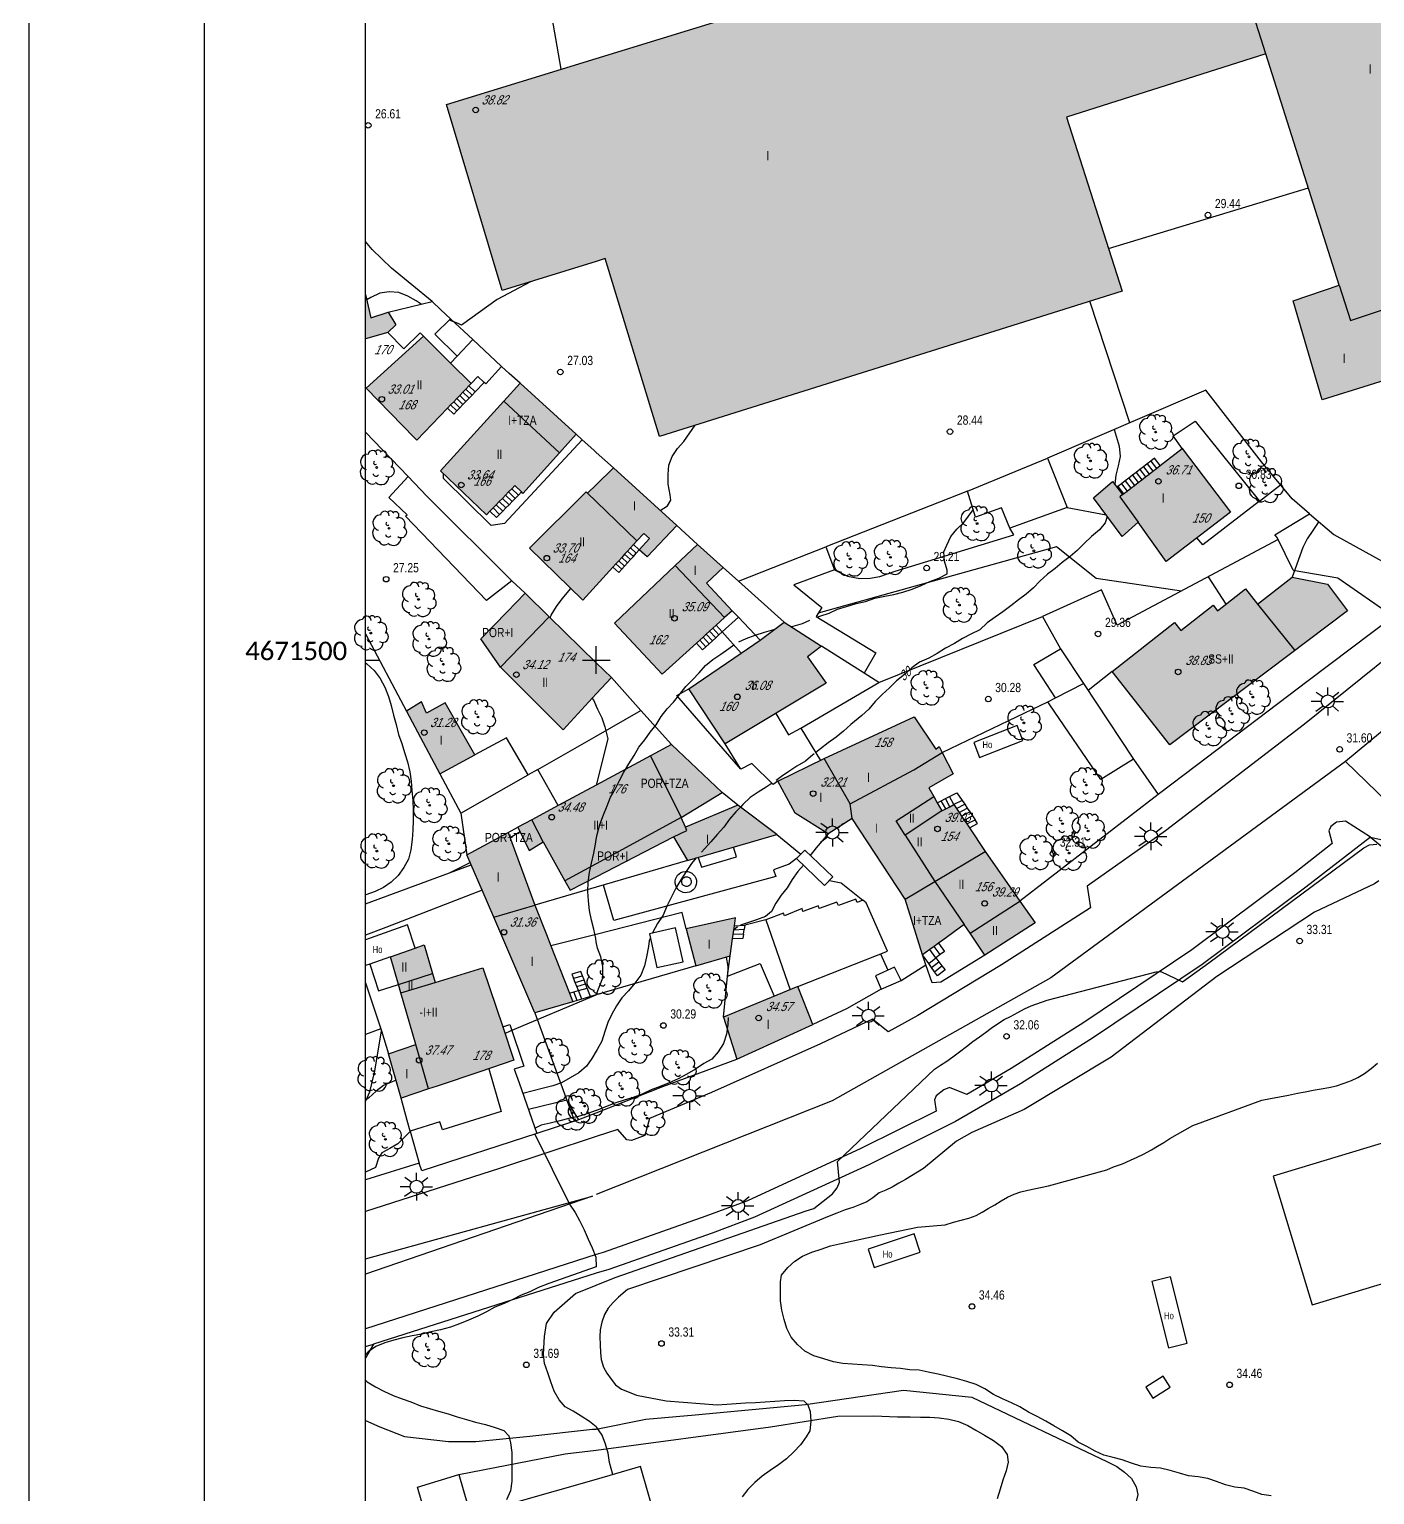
# Model space of a CAD drawing. Header units: millimetres. Extents: x 0 to 759000, y 0 to 594000.
# Drawn here: x 0 to 145808, y 201521 to 360390 of the extents above; entities that cross this region are included whole.
import ezdxf
from ezdxf.enums import TextEntityAlignment as Align

# ---------------------------------------------------------------- set-up
doc = ezdxf.new("R2010")
doc.units = ezdxf.units.MM
doc.header["$LTSCALE"] = 0.05
doc.layers.get('0').update_dxf_attribs({"color": 250})
doc.styles.add('Legend', font='calibri.ttf')
doc.styles.get("Standard").update_dxf_attribs({"font": 'arial.ttf'})

# ---------------------------------------------------------------- blocks, each defined once
blk = doc.blocks.new('COTAP')
at = {"color": 0}
blk.add_circle((0, 0), 0.3, dxfattribs=at)
blk = doc.blocks.new('ARBOL')
at = {"color": 0}
blk.add_circle((0, 0), 0.0939, dxfattribs=at)
for centre, radius, start, end in [((-0.45, 1.37), 0.48, 359.2878, 173.6078), ((0.16, 1.55), 0.336, 23.1565, 160.4665), ((0.7, 1.41), 0.384, 301.578, 139.328), ((-0.9, 0.61), 0.852, 92.28, 254.58), ((-0.15, 0.51), 0.192, 119.14, 310.56), ((1.05, 0.46), 0.708, 319.8556, 114.7656), ((1.31, -0.4), 0.612, 235.5275, 62.0275), ((-0.89, -0.54), 0.888, 142.64, 266.54), ((-0.48, -1.08), 0.72, 213.78, 295.32), ((-0.06, -0.61), 0.336, 189.64, 323.88), ((0.48, -1), 0.852, 224.67, 0.24)]:
    blk.add_arc(centre, radius, start, end, dxfattribs=at)
blk = doc.blocks.new('FAROLA')
at = {"color": 0}
for p, q in [((-0.71, 0), (-1.79, 0)), ((-1.26, 1.02), (-0.51, 0.49)), ((0, 0.71), (0, 1.51)), ((1.21, 0.98), (0.55, 0.45)), ((0.71, 0), (1.71, 0)), ((-1.3, -1.04), (-0.51, -0.48)), ((0, -0.71), (0, -1.51)), ((1.17, -1.04), (0.51, -0.49))]:
    blk.add_line(p, q, dxfattribs=at)
blk.add_circle((0, 0), 0.71, dxfattribs=at)

msp = doc.modelspace()

# ---------------------------------------------------------------- hatches: boundary and pattern name
at = {"true_color": 0xafafaf}
for points in [[(61452, 357230), (120992, 375540), (123862, 376420), (127682, 377590), (148112, 383870), (163012, 335450), (148272, 330520), (150312, 323390), (140112, 320220), (136962, 330960), (141972, 332640), (134002, 357730), (112402, 350850), (118452, 332010), (68312, 316260), (62412, 335530), (61452, 335230), (51252, 332060), (45222, 352250)], [(36452, 326842), (36452, 331632), (37002, 329120), (38902, 329710), (39712, 328350), (38852, 327520)], [(41762, 316090), (41992, 315850), (45322, 319320), (45662, 319660), (45992, 320010), (46322, 320350), (46652, 320700), (46982, 321040), (47312, 321380), (47642, 321730), (47892, 321990), (45652, 324210), (42712, 327130), (36502, 321500)], [(53182, 322020), (59272, 316490), (57452, 314470), (53502, 310070), (53342, 310230), (52622, 310920), (52282, 310580), (51942, 310230), (51602, 309890), (51272, 309540), (50932, 309190), (50592, 308850), (50262, 308500), (49922, 308150), (49532, 307760), (44552, 312530), (51432, 320090)], [(118492, 309950), (118582, 310020), (118982, 310330), (119382, 310630), (119782, 310940), (120172, 311250), (120572, 311560), (120972, 311870), (121372, 312170), (121762, 312480), (122162, 312790), (122562, 313100), (124932, 314930), (130172, 308040), (123202, 302710), (120172, 306950), (118432, 305400), (115322, 309600), (117392, 311380)], [(65852, 304930), (66582, 305730), (67212, 305170), (66102, 303940), (66972, 303190), (70172, 306590), (63312, 312830), (61452, 311020), (60502, 310100), (61452, 309180), (61472, 309170)], [(59982, 298500), (61452, 300100), (63252, 302080), (63572, 302430), (63892, 302780), (64202, 303120), (64522, 303470), (64842, 303820), (65162, 304170), (65472, 304520), (65852, 304930), (61472, 309170), (61452, 309180), (60502, 310100), (60342, 310250), (54192, 304120)], [(68602, 290470), (72312, 293850), (72672, 294170), (73022, 294500), (73372, 294820), (73732, 295140), (74082, 295460), (74432, 295780), (75342, 296610), (76172, 297360), (73382, 300340), (75212, 302050), (72432, 304550), (70002, 302250), (63422, 296010)], [(142862, 297350), (123622, 282820), (117362, 290770), (124122, 296080), (124802, 295220), (128292, 297970), (128772, 297350), (131792, 299730), (133112, 298060), (136852, 301010), (140702, 300250)], [(53722, 299250), (51782, 297250), (48922, 294300), (51052, 291230), (57842, 284460), (61452, 288330), (63092, 290100), (61452, 291700), (56342, 296690)], [(81822, 296100), (85862, 293530), (84342, 292370), (86362, 289500), (75422, 282940), (71482, 288890), (77152, 292760), (79192, 294150)], [(48282, 281720), (45072, 287380), (43032, 286260), (42492, 287470), (40862, 286480), (44492, 279670)], [(89172, 274820), (94912, 266070), (98132, 268000), (103592, 271270), (101892, 273820), (101612, 274240), (101322, 274660), (101042, 275080), (100762, 275490), (100482, 275910), (100202, 276330), (99772, 276100), (99332, 275870), (98892, 275650), (98402, 276520), (98032, 277200), (97502, 278160), (100142, 279670), (98932, 282000), (98602, 282640), (98242, 282330), (95892, 285860), (86142, 281320), (88962, 276430)], [(69602, 282850), (67312, 281620), (61452, 278450), (57322, 276230), (54462, 274690), (52962, 273880), (54172, 271350), (55682, 272300), (58052, 268080), (58622, 267070), (61452, 268520), (69812, 272830), (71332, 270270), (81002, 273090), (76792, 276270), (71132, 273880), (70662, 274950), (75092, 277650)], [(89172, 274820), (86592, 273170), (82992, 275420), (81122, 278890), (86142, 281320), (88962, 276430)], [(51912, 273320), (54802, 265440), (56052, 262250), (56532, 261030), (58542, 255890), (58902, 254960), (54802, 253760), (50332, 264130), (49072, 267070), (47902, 269790), (47422, 270900)], [(103592, 271270), (107332, 265870), (109002, 263530), (103552, 260010), (101962, 262410), (101332, 263330), (99002, 261640), (98532, 261300), (98072, 260970), (97602, 260630), (96792, 260040), (94912, 266070), (98132, 268000)], [(76552, 264070), (71192, 262880), (72222, 258840), (75942, 259930), (76212, 261770), (76282, 262250), (76352, 262740), (76422, 263200)], [(41802, 260770), (42802, 261130), (43702, 258020), (43972, 257060), (49142, 258640), (51302, 252240), (52522, 248620), (48832, 247380), (44202, 245820), (43252, 245510), (40292, 244510), (38942, 249330), (41882, 250320), (40282, 255920), (40022, 256820), (39152, 259850)], [(84912, 252480), (76682, 248750), (75242, 253300), (83282, 256600)]]:
    msp.add_hatch(color=253, dxfattribs=at).paths.add_polyline_path(points, flags=0)

# ---------------------------------------------------------------- linework, layer by layer
for points in [[(0, 594000), (759000, 594000), (759000, 3), (0, 3)], [(18993, 589000), (754000, 589000), (754000, 67319), (18993, 67319)]]:
    msp.add_lwpolyline(points, close=True)
for points in [[(36452, 77000), (36452, 577000)], [(61452, 290500), (61452, 293500)], [(36452, 292000), (37952, 292000)], [(59952, 292000), (62952, 292000)]]:
    msp.add_lwpolyline(points)
at = {"flags": 128}
for points in [[(61452, 357230), (120992, 375540), (123862, 376420), (127682, 377590), (148112, 383870), (163012, 335450), (148272, 330520), (150312, 323390), (140112, 320220), (136962, 330960), (141972, 332640), (134002, 357730), (112402, 350850), (118452, 332010), (68312, 316260), (62412, 335530), (61452, 335230), (51252, 332060), (45222, 352250), (61452, 357230)], [(134002, 357730), (127682, 377590)], [(116972, 336630), (138622, 343190)], [(43652, 330870), (39242, 334490), (37142, 336500), (36452, 337373)], [(141972, 332640), (143192, 328820), (148272, 330520)], [(36452, 331632), (37002, 329120), (38902, 329710), (39712, 328350), (38852, 327520), (36452, 326842)], [(38902, 329710), (43652, 330870), (44592, 329990), (45652, 329000), (43952, 327330), (46352, 324950), (45652, 324210)], [(45652, 329000), (48062, 326750)], [(38852, 327520), (40602, 325760)], [(42712, 327130), (42362, 327470), (40602, 325760)], [(41762, 316090), (36502, 321500), (42712, 327130)], [(41992, 315850), (45322, 319320), (45662, 319660), (45992, 320010), (46322, 320350), (46652, 320700), (46982, 321040), (47312, 321380), (47642, 321730), (47892, 321990), (45652, 324210), (42712, 327130)], [(46352, 324950), (48062, 326750), (51192, 323830), (49462, 321970), (49302, 322110), (48622, 322740), (47892, 321990)], [(53182, 322020), (52002, 323090), (51192, 323830)], [(53182, 322020), (59272, 316490), (57452, 314470), (53502, 310070), (53342, 310230), (52622, 310920), (52282, 310580), (51942, 310230), (51602, 309890), (51272, 309540), (50932, 309190), (50592, 308850), (50262, 308500), (49922, 308150), (49532, 307760), (44552, 312530), (51432, 320090), (53182, 322020)], [(47652, 320390), (46982, 321040)], [(47982, 320740), (47312, 321380)], [(48312, 321080), (47642, 321730)], [(48312, 321080), (47982, 320740)], [(49302, 322110), (48312, 321080)], [(138759, 307878), (136862, 309500), (133552, 313490), (127512, 321280), (126242, 320730), (110332, 313910)], [(46332, 319020), (45662, 319660)], [(46662, 319360), (45992, 320010)], [(46992, 319710), (46322, 320350)], [(46662, 319360), (46332, 319020)], [(47322, 320050), (46652, 320700)], [(46992, 319710), (46662, 319360)], [(47322, 320050), (46992, 319710)], [(47652, 320390), (47322, 320050)], [(47982, 320740), (47652, 320390)], [(57452, 314470), (51432, 320090)], [(46332, 319020), (46002, 318670), (45322, 319320)], [(124932, 314930), (123962, 316310), (126362, 317920), (133322, 309230)], [(41072, 311890), (36452, 316730)], [(59272, 316490), (59928, 315896)], [(41992, 315850), (41762, 316090)], [(59928, 315896), (51492, 306820), (50042, 306610), (44882, 311700), (44892, 312200)], [(63312, 312830), (61452, 314510), (61172, 314770), (59928, 315896)], [(118492, 309950), (118582, 310020), (118982, 310330), (119382, 310630), (119782, 310940), (120172, 311250), (120572, 311560), (120972, 311870), (121372, 312170), (121762, 312480), (122162, 312790), (122562, 313100), (124932, 314930), (130172, 308040), (123202, 302710), (120172, 306950), (118432, 305400), (115322, 309600), (117392, 311380), (118492, 309950)], [(101662, 310330), (110332, 313910), (112482, 308550), (106282, 306320), (105362, 308520), (102542, 307490), (101662, 310330)], [(121152, 313270), (120762, 312960)], [(121552, 313580), (121152, 313270)], [(121152, 313270), (121762, 312480)], [(122562, 313100), (121952, 313890), (121552, 313580)], [(121552, 313580), (122162, 312790)], [(43092, 309780), (41072, 311890), (38952, 309620), (40942, 307760)], [(60502, 310100), (61452, 311020), (63312, 312830), (70172, 306590), (66972, 303190), (66102, 303940), (67212, 305170), (66582, 305730), (65852, 304930)], [(118772, 311430), (118372, 311120)], [(119172, 311730), (118772, 311430)], [(118772, 311430), (119382, 310630)], [(119562, 312040), (119172, 311730)], [(119172, 311730), (119782, 310940)], [(119962, 312350), (119562, 312040)], [(119562, 312040), (120172, 311250)], [(120362, 312660), (119962, 312350)], [(119962, 312350), (120572, 311560)], [(120762, 312960), (120362, 312660)], [(120362, 312660), (120972, 311870)], [(120762, 312960), (121372, 312170)], [(52322, 309190), (51602, 309890)], [(52662, 309530), (51942, 310230)], [(53002, 309880), (52282, 310580)], [(53002, 309880), (52662, 309530)], [(53342, 310230), (53002, 309880)], [(59982, 298500), (54192, 304120), (60342, 310250)], [(60342, 310250), (60502, 310100)], [(65852, 304930), (61472, 309170), (61452, 309180), (60502, 310100)], [(101662, 310330), (86332, 304290)], [(117972, 310810), (117882, 310740)], [(118372, 311120), (117972, 310810)], [(117972, 310810), (118582, 310020)], [(118492, 309950), (118192, 309710), (120172, 306950)], [(118372, 311120), (118982, 310330)], [(133322, 309230), (135612, 311010)], [(43092, 309780), (52312, 300610)], [(50972, 307800), (50262, 308500)], [(51312, 308150), (50592, 308850)], [(51652, 308500), (50932, 309190)], [(51992, 308840), (51272, 309540)], [(51652, 308500), (51312, 308150)], [(51992, 308840), (51652, 308500)], [(52322, 309190), (51992, 308840)], [(52662, 309530), (52322, 309190)], [(112482, 308550), (116692, 307750)], [(133322, 309230), (127182, 304490), (126532, 305260)], [(52312, 300610), (49552, 298470), (40772, 307600), (40942, 307760)], [(49922, 308150), (50642, 307460), (50972, 307800)], [(51312, 308150), (50972, 307800)], [(135242, 305280), (134992, 305590), (138759, 307878)], [(138759, 307878), (141392, 305630), (151460, 300050)], [(70172, 306590), (72432, 304550)], [(87262, 301800), (88672, 301110), (89992, 300850), (91142, 300880), (92192, 301060), (93822, 301660), (106682, 305580), (106282, 306320)], [(135342, 305070), (117902, 295780), (116192, 299620), (109802, 296720)], [(136982, 301740), (135242, 305280)], [(65852, 304930), (65472, 304520), (65162, 304170), (64842, 303820), (64522, 303470), (64202, 303120), (63892, 302780), (63572, 302430), (63252, 302080), (61452, 300100), (59982, 298500)], [(63422, 296010), (70002, 302250), (72432, 304550), (75212, 302050), (73382, 300340), (76172, 297360), (75342, 296610), (74432, 295780), (74082, 295460), (73732, 295140), (73372, 294820), (73022, 294500), (72672, 294170), (72312, 293850), (68602, 290470)], [(65152, 302900), (64522, 303470)], [(65462, 303250), (64842, 303820)], [(65782, 303600), (65162, 304170)], [(65462, 303250), (65782, 303600)], [(65472, 304520), (66102, 303940), (65782, 303600)], [(75212, 302050), (76862, 300560), (80612, 302040), (86332, 304290), (87262, 301800), (82872, 300180), (85882, 297700), (85272, 296740), (91742, 292780), (90482, 290590), (85862, 293530)], [(124872, 299490), (115622, 300860), (111332, 304270), (85492, 297080)], [(63252, 302080), (63882, 301500), (64202, 301850)], [(64202, 301850), (63572, 302430)], [(64512, 302200), (63892, 302780)], [(64832, 302550), (64202, 303120)], [(64202, 301850), (64512, 302200)], [(64512, 302200), (64832, 302550)], [(64832, 302550), (65152, 302900)], [(65152, 302900), (65462, 303250)], [(70002, 302250), (75342, 296610)], [(52312, 300610), (53722, 299250)], [(76862, 300560), (81822, 296100)], [(136982, 301740), (141832, 300930), (147862, 296730), (138612, 289770), (126482, 280580), (122332, 277440), (107332, 265870)], [(142862, 297350), (123622, 282820), (117362, 290770), (124122, 296080), (124802, 295220), (128292, 297970), (128772, 297350), (131792, 299730), (133112, 298060), (136852, 301010), (140702, 300250), (142862, 297350)], [(63092, 290100), (61452, 288330), (57842, 284460), (51052, 291230), (48922, 294300), (51782, 297250), (53722, 299250)], [(53722, 299250), (56342, 296690), (61452, 291700), (63092, 290100)], [(153542, 297430), (138192, 285050), (123122, 273510), (114652, 267480), (115012, 265160), (105372, 258970), (96302, 253490), (93092, 251710), (91392, 253070), (85742, 250410), (73922, 245120), (67202, 242290), (66702, 240450), (65272, 239930), (64752, 239980), (63772, 241130), (61452, 240350), (50962, 236870), (36452, 232208)], [(77152, 292760), (75102, 295060), (76842, 296650), (76172, 297360)], [(133112, 298060), (137142, 293030)], [(51052, 291230), (56342, 296690)], [(68602, 290470), (63422, 296010)], [(81822, 296100), (85862, 293530), (84342, 292370), (86362, 289500), (75422, 282940), (71482, 288890), (77152, 292760), (79192, 294150), (81822, 296100)], [(74432, 295780), (75102, 295060), (74742, 294740)], [(76842, 296650), (79192, 294150)], [(92062, 289560), (109802, 296720)], [(109802, 296720), (111762, 293220)], [(36452, 294860), (40862, 286480)], [(73332, 293450), (72672, 294170)], [(73682, 293770), (73022, 294500)], [(74032, 294090), (73372, 294820)], [(73682, 293770), (74032, 294090)], [(74392, 294410), (73732, 295140)], [(74032, 294090), (74392, 294410)], [(74742, 294740), (74082, 295460)], [(74392, 294410), (74742, 294740)], [(73332, 293450), (72972, 293130), (72312, 293850)], [(73332, 293450), (73682, 293770)], [(114252, 289480), (119682, 281250), (116112, 279070), (110592, 287170), (110382, 287480), (111212, 287910), (108882, 291530), (111762, 293220), (114252, 289480)], [(112002, 292890), (111992, 292880)], [(117362, 290770), (114752, 288720)], [(66292, 286540), (63092, 290100)], [(83612, 284630), (92062, 289560)], [(92062, 289560), (90482, 290590)], [(111212, 287910), (114252, 289480)], [(77102, 280180), (70182, 288170), (71482, 288890)], [(48282, 281720), (45072, 287380), (43032, 286260), (42492, 287470), (40862, 286480), (44492, 279670), (48282, 281720)], [(55112, 280160), (61452, 283770), (66292, 286540)], [(69602, 282850), (66292, 286540)], [(80892, 286220), (82272, 283900), (83612, 284630), (85742, 281120)], [(98932, 282000), (101652, 283300), (106152, 285460), (110382, 287480)], [(86142, 281320), (95892, 285860), (98242, 282330), (98602, 282640), (98932, 282000), (100142, 279670), (97502, 278160), (98032, 277200), (98402, 276520), (98892, 275650), (99332, 275870), (99772, 276100), (100202, 276330), (100482, 275910), (100762, 275490), (101042, 275080), (101322, 274660), (101612, 274240), (101892, 273820), (103592, 271270)], [(102992, 281440), (107692, 283280), (107052, 284910), (102352, 283070), (102992, 281440)], [(57322, 276230), (55112, 280160), (54062, 279560), (51702, 283580), (48282, 281720)], [(69602, 282850), (67312, 281620), (61452, 278450), (57322, 276230), (54462, 274690), (52962, 273880), (54172, 271350), (55682, 272300), (58052, 268080), (58622, 267070), (61452, 268520), (69812, 272830), (71332, 270270), (81002, 273090)], [(75092, 277650), (69602, 282850)], [(81122, 278890), (80622, 278520), (78312, 280780), (77102, 280180), (75422, 282940)], [(67312, 281620), (70662, 274950), (61452, 269930)], [(81122, 278890), (86142, 281320)], [(89172, 274820), (88962, 276430), (86142, 281320)], [(88962, 276430), (95852, 280110), (98932, 282000)], [(119682, 281250), (122332, 277440)], [(44492, 279670), (46762, 275410), (47422, 270900)], [(46762, 275410), (54062, 279560)], [(89172, 274820), (86592, 273170), (82992, 275420), (81122, 278890)], [(76792, 276270), (71132, 273880), (70662, 274950), (75092, 277650)], [(76792, 276270), (75092, 277650)], [(94932, 273010), (93932, 274580), (98032, 277200)], [(98402, 276520), (98842, 276750)], [(98842, 276750), (99282, 276980)], [(99332, 275870), (98842, 276750)], [(99282, 276980), (99722, 277210)], [(99772, 276100), (99282, 276980)], [(99722, 277210), (100532, 277630), (101092, 276790)], [(101092, 276790), (100202, 276330), (99722, 277210)], [(101092, 276790), (101372, 276370)], [(81002, 273090), (76792, 276270)], [(98892, 275650), (94932, 273010)], [(100482, 275910), (101372, 276370)], [(100762, 275490), (101652, 275950)], [(101042, 275080), (101932, 275540)], [(101322, 274660), (102212, 275120)], [(101372, 276370), (101652, 275950)], [(101652, 275950), (101932, 275540)], [(101932, 275540), (102212, 275120)], [(102212, 275120), (102492, 274700)], [(145352, 272820), (142662, 274540), (141662, 274440), (141072, 273970), (140842, 273490), (141202, 272120), (137162, 268930), (125992, 260590), (114282, 252720), (106412, 247720), (101612, 244900), (99742, 245680), (99112, 245420), (98282, 244760), (98102, 244330), (98272, 243090), (90132, 239040), (77832, 233390), (73332, 231700), (62182, 227790), (61452, 227550), (36452, 219506)], [(51912, 273320), (54802, 265440), (56052, 262250), (56532, 261030), (58542, 255890), (58902, 254960), (54802, 253760), (50332, 264130), (49072, 267070), (47902, 269790), (47422, 270900), (51912, 273320)], [(51912, 273320), (52962, 273880)], [(55682, 272300), (54462, 274690)], [(69812, 272830), (71272, 273540), (71132, 273880)], [(94912, 266070), (89172, 274820)], [(101612, 274240), (102492, 274700)], [(101892, 273820), (102772, 274280), (102492, 274700)], [(145352, 272820), (138342, 267390), (127112, 259010), (115342, 251100), (107422, 246060), (100372, 241970), (90972, 237290), (78582, 231600), (74002, 229880), (62792, 225950), (61452, 225520), (37302, 217840), (36452, 216357)], [(72482, 270610), (72852, 269560), (76652, 270690), (76332, 271730)], [(81002, 273090), (83622, 270960)], [(94932, 273010), (98132, 268000), (101332, 263330)], [(145352, 272820), (160942, 260000), (165212, 255430), (167072, 252540), (175412, 233770), (180852, 220950), (182522, 216700), (183412, 212840), (186622, 192650), (188262, 168940), (188292, 154880), (185262, 153720), (168092, 147120), (151102, 141130), (151602, 136420)], [(145352, 272820), (147602, 272310), (149262, 271400), (156062, 265210), (161542, 260000), (165372, 255730), (168082, 252050), (170582, 246610), (179952, 225390), (182562, 219270), (184032, 213720), (185862, 204680), (186992, 194740)], [(71332, 270270), (61452, 267380), (54802, 265440)], [(83162, 270490), (82342, 269880), (80662, 269270), (80902, 268550), (63332, 263760), (62242, 267610)], [(87072, 268490), (84042, 271400), (83162, 270490), (86182, 267570), (87072, 268490)], [(94912, 266070), (98132, 268000), (103592, 271270)], [(103592, 271270), (107332, 265870)], [(36452, 265586), (47902, 269790)], [(61452, 269930), (58052, 268080)], [(71152, 269090), (71382, 269070), (71602, 269000), (71802, 268890), (71982, 268740), (72122, 268560), (72232, 268350), (72292, 268130), (72312, 267900), (72282, 267670), (72202, 267450), (72092, 267250), (71932, 267080), (71752, 266940), (71542, 266840), (71312, 266790), (71082, 266780), (70852, 266820), (70642, 266900), (70442, 267020), (70272, 267180), (70142, 267370), (70052, 267580), (70002, 267810), (70002, 268040), (70042, 268270), (70132, 268480), (70262, 268670), (70422, 268840), (70612, 268960), (70832, 269050), (71062, 269090), (71152, 269090)], [(71222, 268510), (71322, 268500), (71422, 268470), (71512, 268420), (71592, 268350), (71662, 268270), (71702, 268180), (71732, 268080), (71742, 267970), (71732, 267870), (71692, 267770), (71642, 267680), (71572, 267600), (71492, 267540), (71392, 267500), (71292, 267470), (71192, 267470), (71092, 267490), (70992, 267520), (70902, 267580), (70832, 267650), (70772, 267730), (70732, 267830), (70702, 267930), (70702, 268030), (70722, 268140), (70762, 268230), (70822, 268320), (70892, 268390), (70982, 268450), (71082, 268490), (71182, 268510), (71222, 268510)], [(49072, 267070), (38622, 263020), (36452, 262192)], [(86722, 268120), (87982, 267870), (90352, 265980)], [(50332, 264130), (54802, 265440)], [(83282, 256600), (93022, 260460), (90712, 265670), (90352, 265980), (89722, 265730), (89572, 266100), (87682, 265410), (87532, 265750), (85602, 265060), (85512, 265360), (83842, 264740), (83752, 265070), (81842, 264280), (81732, 264560), (79822, 263860), (82462, 256260)], [(96792, 260040), (94912, 266070)], [(101962, 262410), (107332, 265870)], [(107332, 265870), (109002, 263530), (103552, 260010)], [(71192, 262880), (70752, 264630), (61452, 262270), (56532, 261030)], [(76552, 264070), (71192, 262880), (72222, 258840), (75942, 259930), (76212, 261770), (76282, 262250), (76352, 262740), (76422, 263200), (76552, 264070)], [(79822, 263860), (77552, 263280)], [(41802, 260770), (40992, 263300), (36452, 261682)], [(70852, 259290), (70042, 262960), (67212, 262340), (68012, 258670), (70852, 259290)], [(77412, 262300), (77342, 261820), (76212, 261770)], [(77412, 262300), (76282, 262250)], [(77482, 262790), (76352, 262740)], [(76422, 263200), (77552, 263280), (77482, 262790)], [(77412, 262300), (77482, 262790)], [(103552, 260010), (101962, 262410), (101332, 263330), (99002, 261640), (98532, 261300), (98072, 260970), (97602, 260630), (96792, 260040)], [(41802, 260770), (42802, 261130), (43702, 258020), (43972, 257060), (49142, 258640), (51302, 252240), (52522, 248620), (48832, 247380), (44202, 245820), (43252, 245510), (40292, 244510), (38942, 249330), (41882, 250320), (40282, 255920), (40022, 256820), (39152, 259850), (41802, 260770)], [(98252, 259730), (97602, 260630)], [(98722, 260070), (98072, 260970)], [(98532, 261300), (99182, 260400), (98722, 260070)], [(36892, 259050), (36452, 258898)], [(39152, 259850), (36892, 259050), (37842, 256140), (40022, 256820)], [(75242, 253300), (75652, 257750), (79222, 259110), (80742, 255560)], [(75652, 257750), (75942, 259930)], [(92242, 260150), (93042, 258380)], [(103552, 260010), (98802, 257090), (97862, 257020), (97172, 258950), (96792, 260040)], [(97472, 259100), (96792, 260040)], [(97472, 259100), (98252, 259730)], [(97782, 258660), (97472, 259100)], [(97782, 258660), (98582, 259300)], [(98722, 260070), (98252, 259730)], [(98252, 259730), (98582, 259300)], [(98582, 259300), (98912, 258870)], [(40022, 256820), (43702, 258020)], [(59942, 257790), (59772, 258230), (58812, 257950), (58982, 257510)], [(72222, 258840), (61452, 255700), (60832, 255520), (59872, 255240), (59382, 255100), (58902, 254960)], [(58982, 257510), (59942, 257790)], [(59152, 257060), (58982, 257510)], [(60122, 257340), (59942, 257790)], [(94482, 257260), (93772, 258700), (91692, 257790), (92312, 256340), (94482, 257260)], [(94482, 257260), (97172, 258950)], [(98102, 258220), (97782, 258660)], [(98102, 258220), (98912, 258870)], [(98912, 258870), (99242, 258440), (98422, 257780), (98102, 258220)], [(36452, 257016), (38112, 252020), (36452, 251415)], [(40282, 255920), (43972, 257060)], [(58542, 255890), (59022, 256030)], [(59022, 256030), (59502, 256170)], [(59382, 255100), (59022, 256030)], [(59152, 257060), (60122, 257340)], [(59332, 256620), (59152, 257060)], [(59332, 256620), (60292, 256900)], [(59502, 256170), (59332, 256620)], [(59502, 256170), (60462, 256450)], [(59872, 255240), (59502, 256170)], [(60292, 256900), (60122, 257340)], [(60462, 256450), (60292, 256900)], [(60832, 255520), (60462, 256450)], [(84912, 252480), (83282, 256600), (75242, 253300), (76682, 248750)], [(92312, 256340), (88562, 254180), (84912, 252480)], [(54802, 253760), (59102, 242000)], [(36452, 244178), (36512, 244280), (36902, 245180), (37442, 247420), (38182, 251800)], [(38112, 252020), (38182, 251800), (38942, 249330)], [(51302, 252240), (52062, 252500), (53602, 247970), (52562, 247670), (53092, 246170), (55012, 240680)], [(76682, 248750), (84912, 252480)], [(43252, 245510), (41882, 250320)], [(59102, 242000), (61452, 242920), (68672, 245780), (76682, 248750)], [(49792, 247700), (51122, 243060), (44762, 241090), (44502, 241950), (41282, 240950), (40962, 242100), (40292, 244510)], [(161802, 244230), (134792, 236070), (139022, 222100), (166022, 230270), (161802, 244230)], [(59102, 242000), (55012, 240680)], [(41282, 240950), (42262, 237450)], [(55012, 240680), (42532, 236640), (42262, 237450)], [(42262, 237450), (36452, 235653)], [(91572, 226150), (96542, 227810), (95882, 229800), (90912, 228150), (91572, 226150)], [(121652, 224640), (123462, 217450), (125482, 217960), (123672, 225150), (121652, 224640)], [(36452, 217586), (37302, 217840)], [(122902, 214360), (121022, 213190), (121762, 212000), (123642, 213170), (122902, 214360)], [(36452, 209557), (37982, 208860), (40662, 207820), (45422, 207280), (48392, 207290), (54232, 207860), (61022, 208620), (61452, 208640), (66802, 209700), (72162, 210190), (84132, 211300), (94752, 212850), (102142, 212090), (116852, 205080), (117852, 204590), (118692, 203960), (119442, 203290), (119972, 202390), (120142, 201540), (119972, 200800)], [(46552, 203710), (58062, 205950), (61452, 206330), (80312, 208860), (87632, 210020), (91532, 210080), (94092, 209960), (95482, 209950), (96592, 209930), (97592, 209940), (98602, 209870), (99652, 209720), (100702, 209470), (101702, 209030), (102582, 208530), (103522, 207990), (104482, 207400), (105352, 206730), (105962, 205870), (106102, 205030), (105872, 204100), (105502, 203110), (105212, 202110), (104892, 201080)], [(43002, 199070), (42062, 202340), (46552, 203710), (47482, 200450)], [(61452, 190980), (69502, 193220), (67072, 201680), (66252, 204560), (61452, 203180)], [(61452, 203180), (47842, 199290), (47482, 200450), (43002, 199070), (43612, 196940), (46492, 186840), (61452, 190980)]]:
    msp.add_lwpolyline(points, dxfattribs=at)
for points, elevation in [([(57652, 356060), (53832, 377900)], 27000), ([(54332, 333020), (50722, 331090), (46852, 328310), (46462, 328480), (45522, 328860)], 27000), ([(42452, 330580), (41932, 330940), (41032, 331470), (40052, 331860), (39012, 331910), (37982, 331770), (37012, 331310), (36572, 331070)], 27000), ([(119262, 317740), (114932, 330900)], 29000), ([(68382, 308220), (69182, 308730), (69512, 309330), (69452, 309930), (69242, 311090), (69222, 312120), (69302, 313120), (69662, 314090), (70232, 314930), (70932, 315700), (72152, 317470)], 28000), ([(117572, 317020), (118132, 315180), (118232, 314090), (117992, 313060), (117772, 312060), (117632, 311060)], 30000), ([(85402, 296660), (85682, 296760), (86682, 297090), (87602, 297520), (88582, 297800), (89612, 298130), (90632, 298370), (91622, 298700), (92702, 298920), (93682, 299130), (94672, 299370), (95682, 299680), (96642, 300080), (97582, 300540), (98572, 300890), (99482, 301360), (99482, 301740), (99172, 302740), (99122, 303750), (99442, 304460), (99862, 305390), (100512, 306200), (101292, 306920), (102292, 308300)], 29000), ([(116822, 307570), (116602, 306890), (115992, 306130), (115132, 305400), (114332, 304660), (113562, 303890), (112792, 303230), (111922, 302600), (111162, 301940), (110332, 301310), (109512, 300570), (108832, 299840), (108032, 299160), (107222, 298540), (106372, 297880), (105512, 297230), (104682, 296650), (103822, 296040), (103012, 295290), (102042, 294810), (101152, 294340), (100282, 293810), (99282, 293300), (98382, 292720), (97482, 292200), (96492, 291770), (95632, 291150), (94862, 290450), (93992, 289750), (93232, 289010), (92412, 288260), (91672, 287520), (90972, 286700), (90212, 286000), (89032, 285030), (88222, 284310), (87442, 283630), (86592, 283020), (85762, 282390), (85232, 281970)], 30000), ([(139752, 307030), (139112, 306060), (138502, 305160), (138012, 304220), (136852, 301010)], 31000), ([(127772, 301040), (129672, 298060)], 30000), ([(56442, 296590), (56542, 296880), (57122, 297800), (57752, 298630), (58672, 299770)], 28000), ([(82542, 295640), (82782, 295680), (83782, 295970), (84602, 296340)], 29000), ([(76892, 293990), (77692, 294340), (78672, 294710), (79672, 295040), (80702, 295330), (80812, 295350)], 29000), ([(51542, 251530), (52162, 251800), (61452, 255700), (62162, 257550), (62172, 258780), (61932, 259820), (61592, 260760), (61452, 261470), (61382, 261830), (61192, 262820), (60942, 263790), (60712, 264860), (60592, 265910), (60532, 266910), (60562, 267920), (60712, 268980), (60922, 269990), (61182, 271070), (61372, 272060), (61452, 272550), (61542, 273110), (61832, 274190), (62212, 275230), (62622, 276190), (63002, 277130), (63492, 278010), (63972, 278940), (64422, 279860), (64602, 280150), (64962, 280740), (65552, 281670), (66062, 282570), (66702, 283360), (67272, 284190), (67922, 284980), (68482, 285880), (69142, 286710), (69822, 287450), (70512, 288320), (71152, 289140), (71882, 289860), (72592, 290620), (73292, 291400), (74062, 292050), (74932, 292630), (75812, 293270), (76352, 293660)], 29000), ([(36452, 291692), (36562, 291600), (37362, 290870), (38042, 290020), (38542, 289080), (38932, 288060), (39232, 287070), (39482, 286020), (39742, 285030), (40002, 283950), (40372, 282970), (40672, 281990), (40982, 280960), (41232, 279880), (41402, 278860), (41472, 277840), (41572, 276810), (41592, 275700), (41592, 274610), (41572, 273550), (41492, 272560), (41342, 271440), (41092, 270410), (40572, 269500), (39962, 268640), (39232, 267940), (38382, 267360), (37492, 266920), (36482, 266560), (36452, 266548)], 27000), ([(61002, 287850), (61172, 287630), (61452, 287000), (61592, 286680), (62042, 285750), (62382, 284780), (62692, 283470), (61452, 278450)], 28000), ([(85062, 281830), (84932, 281730), (84112, 281040), (83192, 280490), (82332, 279940), (81502, 279370), (80932, 278950)], 30000), ([(80492, 278650), (79842, 278220), (78982, 277690), (78122, 277090), (77322, 276340), (77062, 276070), (76572, 275560), (75882, 274760), (75262, 273890), (74542, 273100), (73862, 272290), (73172, 271530), (72862, 271190)], 30000), ([(53192, 273390), (52122, 272740)], 28000), ([(63242, 203700), (62892, 205010), (62722, 206040), (62452, 207010), (62082, 207970), (61512, 208820), (61452, 208870), (60702, 209460), (59822, 210020), (58942, 210560), (58062, 211030), (57422, 211790), (56892, 212730), (56532, 213760), (56192, 214720), (55842, 215740), (55722, 216760), (55822, 218680), (56052, 220090), (56872, 221320), (59192, 223320), (61452, 224250), (63492, 225080), (84202, 232280), (85032, 232540), (87032, 234140), (87562, 234790), (87812, 235400), (87582, 237630), (98102, 247670), (98742, 248100), (99422, 248510), (100072, 248980), (100822, 249520), (101572, 250100), (102252, 250650), (102962, 251160), (103642, 251630), (104252, 252100), (104932, 252570), (105642, 253050), (106322, 253380), (107142, 253810), (107862, 254180), (108582, 254510), (110302, 255130), (122132, 258210), (122642, 258250), (124982, 257120), (127842, 259190), (144632, 271650), (145242, 271980), (146032, 272050)], 32000), ([(86592, 273170), (85912, 272420), (85262, 271640), (84642, 270820)], 31000), ([(72282, 270550), (71762, 269960), (71202, 269100), (70592, 268190), (70052, 267290), (69572, 266270), (69102, 265330), (68682, 264340), (68082, 263450), (67592, 262520), (67542, 262410)], 30000), ([(47782, 270070), (47452, 269870), (45592, 268940)], 28000), ([(83922, 269760), (83282, 269080), (82682, 268220), (82132, 267310), (81492, 266510), (80892, 265660), (80452, 264740), (79782, 264200), (78822, 263860), (77822, 263510), (77062, 263250)], 31000), ([(146252, 268070), (145792, 267740), (139302, 264670), (128692, 257690), (117252, 248970), (107812, 243290), (102152, 240800), (100472, 239850), (96902, 236880), (94972, 235710), (94252, 235280), (93502, 234870), (92822, 234550), (92102, 234250), (91432, 233710), (90752, 233270), (89962, 232940), (89242, 232650), (88422, 232390), (87522, 232060), (86522, 231660), (79212, 228620), (64842, 223760), (63842, 222920), (63272, 222340), (62732, 221730), (62342, 221040), (62032, 220210), (61852, 219390), (61822, 218630), (61872, 217770), (61912, 216940), (61992, 216190), (62212, 215360), (62572, 214680), (63052, 214040), (63522, 213430), (64172, 212970), (65002, 212620), (65792, 212300), (69032, 211680), (74542, 211250), (75582, 211340), (76592, 211400), (77632, 211490), (78692, 211510), (79742, 211590), (80802, 211670), (81842, 211750), (82882, 211760), (83932, 211690), (84382, 211260), (84642, 210540), (84692, 209500), (84592, 208460), (84182, 207780), (83582, 206920), (82862, 206160), (82062, 205400), (81212, 204770), (80302, 204140), (79412, 203520), (78612, 202850), (77872, 202100), (77242, 201300)], 33000), ([(76742, 263080), (76352, 262760)], 31000), ([(67312, 261880), (67172, 261570), (67112, 260940), (66902, 259830), (66672, 258850), (66262, 257850), (65632, 256980), (64952, 256160), (64232, 255390), (63652, 254510), (63122, 253630), (62702, 252700), (62372, 251720), (62042, 250690), (61552, 249770), (61452, 249600), (60982, 248810), (60372, 247980), (59552, 247260), (58612, 246710), (57682, 246190), (56732, 245840), (55742, 245600), (53502, 245010)], 30000), ([(75522, 259810), (75712, 258770), (75652, 257750)], 31000), ([(75722, 253260), (75702, 252480), (75642, 252030), (75572, 251460), (75222, 250450), (74672, 249530), (73972, 248750), (73092, 248270), (72182, 247670), (71252, 247110), (70312, 246610), (69342, 246160), (68372, 245790), (67382, 245400), (66412, 244950), (65442, 244600), (64482, 244300), (63462, 243950), (62452, 243560), (61462, 243190), (61452, 243190), (60522, 242830), (59522, 242510), (58482, 242290), (57482, 242070), (56452, 241810), (55472, 241580), (54812, 241250)], 31000), ([(134592, 201410), (133562, 201550), (132612, 201890), (131652, 202240), (130642, 202340), (129622, 202600), (128662, 202950), (127712, 203280), (126672, 203470), (125642, 203580), (124662, 203860), (123632, 204140), (122582, 204390), (121532, 204480), (120452, 204620), (119452, 204930), (118442, 205290), (117462, 205560), (116452, 205810), (115512, 206240), (114602, 206730), (113682, 207230), (112882, 207910), (111962, 208440), (111052, 208980), (110152, 209480), (109212, 209990), (108292, 210470), (107332, 211030), (106432, 211490), (105472, 211920), (104492, 212400), (103552, 212990), (102602, 213450), (101602, 213810), (100602, 214070), (99562, 214330), (98492, 214570), (97432, 214820), (96432, 215020), (95422, 215050), (94412, 215190), (93392, 215290), (92372, 215370), (91372, 215540), (90252, 215610), (89202, 215680), (88152, 215740), (87162, 215940), (86112, 216260), (85042, 216590), (84042, 217080), (83272, 217820), (82552, 218600), (82092, 219540), (81792, 220510), (81562, 221520), (81412, 222540), (81402, 223560), (81412, 224600), (81532, 225330), (82202, 226160), (82952, 226850), (83812, 227390), (84792, 227800), (85822, 228140), (86822, 228490), (87822, 228710), (92262, 229710), (96252, 230520), (99272, 230790), (100162, 231050), (100992, 231270), (101812, 231500), (102602, 231790), (103282, 232150), (103932, 232550), (104642, 232960), (105322, 233390), (106002, 233790), (106752, 234120), (107472, 234340), (108222, 234530), (110452, 235010), (116762, 236750), (117512, 237050), (118482, 237380), (119342, 237780), (120062, 238110), (120742, 238440), (121632, 238910), (122272, 239310), (122952, 239710), (123602, 240150), (126102, 241530), (133562, 244290), (134522, 244480), (135492, 244660), (136462, 244850), (137432, 245040), (138262, 245190), (139152, 245380), (140022, 245530), (140842, 245680), (141672, 245860), (142492, 246120), (143282, 246410), (143992, 246740), (144712, 247180), (145422, 247730), (146102, 248310)], 34000), ([(39742, 246460), (38392, 245880), (37592, 245260), (36782, 244550), (36452, 244279)], 29000), ([(59542, 242170), (58272, 244290), (54102, 243280)], 30000), ([(41372, 240980), (41262, 240900), (39942, 239550), (39062, 239060), (38192, 238580), (37852, 238010), (37522, 237010), (36452, 236488)], 30000), ([(54802, 240610), (58552, 233010), (59142, 232100), (59642, 231230), (60122, 230230), (60582, 229210), (60992, 228290), (61382, 227270), (61452, 226230), (56302, 224400), (55192, 223970), (54262, 223510), (53312, 223150), (52392, 222670), (51472, 222240), (50452, 221840), (49552, 221340), (48602, 220890), (47582, 220430), (46612, 220030), (45642, 219670), (44572, 219410), (43502, 219180), (42522, 218930), (41482, 218730), (40492, 218530), (39502, 218290), (38522, 217970), (37562, 217570), (36712, 217010), (36452, 216671)], 31000), ([(36452, 213947), (36602, 213770), (37502, 213230), (38432, 212750), (39432, 212290), (40392, 211920), (41362, 211570), (42392, 211160), (43372, 210870), (44332, 210570), (45392, 210300), (46372, 209970), (47392, 209660), (48372, 209400), (49452, 209130), (50472, 208810), (51422, 208470), (51952, 207910), (52152, 207150), (52292, 206110), (52302, 205040), (52312, 204010), (52292, 202990), (52132, 201930), (51732, 200980)], 31000)]:
    msp.add_lwpolyline(points, dxfattribs=dict(elevation=elevation))
at = {"ltscale": 0.25, "flags": 128}
for points in [[(177532, 310200), (168352, 302340), (142652, 281000)], [(142652, 281000), (110702, 257570), (87012, 244230), (61452, 234050)], [(197471, 77000), (196192, 92000), (193862, 119590), (191982, 143340), (192292, 162520), (190722, 189030), (188212, 207750), (184752, 221270), (177212, 239100), (172962, 250730), (165422, 259210), (158662, 265500), (142652, 281000)], [(36452, 227091), (61032, 233890), (36452, 225412)]]:
    msp.add_lwpolyline(points, dxfattribs=at)

# ---------------------------------------------------------------- block references
at = {"xscale": 1000, "yscale": 1000, "zscale": 1000}
for name, p in [('COTAP', (48382, 351640, 38820)), ('COTAP', (36732, 349980, 26610)), ('COTAP', (127742, 340250, 29440)), ('COTAP', (57552, 323240, 27030)), ('COTAP', (38202, 320280, 33010)), ('ARBOL', (122072, 316720)), ('COTAP', (99782, 316770, 28440)), ('ARBOL', (37642, 312880)), ('ARBOL', (115002, 313600)), ('ARBOL', (132182, 314040)), ('COTAP', (122372, 311380, 36710)), ('ARBOL', (133992, 310950)), ('COTAP', (46812, 310990, 33640)), ('COTAP', (131082, 310900, 30830)), ('ARBOL', (102722, 306800)), ('ARBOL', (38982, 306290)), ('ARBOL', (93322, 303140)), ('ARBOL', (108872, 303850)), ('ARBOL', (88952, 302970)), ('COTAP', (56082, 303060, 33700)), ('COTAP', (97252, 301980, 29210)), ('COTAP', (38672, 300770, 27250)), ('ARBOL', (42182, 298580)), ('ARBOL', (100802, 297970)), ('ARBOL', (37002, 294930)), ('ARBOL', (43322, 294280)), ('COTAP', (69922, 296540, 35090)), ('COTAP', (115832, 294840, 29360)), ('ARBOL', (44872, 291550)), ('ARBOL', (97292, 288990)), ('COTAP', (124512, 290720, 38830)), ('COTAP', (52792, 290420, 34120)), ('ARBOL', (132592, 287990)), ('ARBOL', (48622, 285830)), ('COTAP', (76732, 288020, 36080)), ('COTAP', (103932, 287780, 30280)), ('ARBOL', (130342, 286170)), ('FAROLA', (140722, 287520)), ('ARBOL', (107782, 285190)), ('ARBOL', (127862, 284580)), ('COTAP', (42802, 284140, 31280)), ('COTAP', (142012, 282320, 31600)), ('ARBOL', (39472, 278380)), ('ARBOL', (114562, 278450)), ('ARBOL', (43392, 276260)), ('COTAP', (84952, 277530, 32210)), ('COTAP', (56622, 274970, 34480)), ('ARBOL', (111972, 274270)), ('ARBOL', (114752, 273470)), ('ARBOL', (45462, 272090)), ('FAROLA', (87032, 273310)), ('COTAP', (98422, 273700, 39030)), ('FAROLA', (121562, 272890)), ('ARBOL', (37662, 271300)), ('ARBOL', (109112, 271150)), ('ARBOL', (112692, 271080)), ('COTAP', (110942, 271020, 32310)), ('COTAP', (103542, 265620, 39290)), ('FAROLA', (129312, 262530)), ('COTAP', (51442, 262500, 31360)), ('COTAP', (137672, 261550, 33310)), ('ARBOL', (62202, 257630)), ('ARBOL', (73742, 256140)), ('FAROLA', (90952, 253440)), ('COTAP', (68722, 252390, 30290)), ('COTAP', (79052, 253200, 34570)), ('ARBOL', (65642, 250170)), ('COTAP', (105912, 251210, 32060)), ('ARBOL', (56672, 249100)), ('ARBOL', (70372, 247830)), ('ARBOL', (37382, 247130)), ('COTAP', (42252, 248620, 37470)), ('ARBOL', (64242, 245520)), ('FAROLA', (71542, 244770)), ('FAROLA', (104272, 245890)), ('ARBOL', (58832, 242910)), ('ARBOL', (60182, 243650)), ('ARBOL', (66972, 242330)), ('ARBOL', (38592, 240050)), ('FAROLA', (41972, 234910)), ('FAROLA', (76812, 232820)), ('COTAP', (102162, 221930, 34460)), ('ARBOL', (43272, 217220)), ('COTAP', (68512, 217910, 33310)), ('COTAP', (53872, 215600, 31690)), ('COTAP', (130082, 213430, 34460))]:
    msp.add_blockref(name, p, dxfattribs=at)

# ---------------------------------------------------------------- texts
at = {"width": 0.8}
for s, height, p in [('I', 1000, (145172, 355590)), ('I', 1000, (142352, 324230)), ('I+TZA', 1000, (51902, 317490)), ('I', 1000, (72002, 301240)), ('POR+I', 1000, (49072, 294490)), ('Ho', 750, (103302, 282460)), ('I', 1000, (90782, 278800)), ('POR+TZA', 1000, (66262, 278150)), ('II', 1000, (95332, 274360)), ('POR+TZA', 1000, (49382, 272270)), ('I', 1000, (73342, 272090)), ('II', 1000, (96192, 271800)), ('POR+I', 1000, (61542, 270260)), ('I', 1000, (50642, 267980)), ('I+TZA', 1000, (95776, 263270)), ('II', 1000, (104352, 262190)), ('Ho', 750, (37202, 260250)), ('II', 1000, (40332, 258220)), ('II', 1000, (41002, 256220)), ('I', 1000, (40752, 246670)), ('Ho', 750, (92482, 227230)), ('Ho', 750, (122974, 220550))]:
    msp.add_text(s, height=height, rotation=359.99, dxfattribs=at).set_placement(p)
at = {"oblique": 25, "width": 0.8}
for s, p in [('38.82', (48982, 352240, 38820)), ('170', (37352, 325160)), ('33.01', (38802, 320880, 33010)), ('168', (39962, 319190)), ('36.71', (123122, 312130, 36710)), ('33.64', (47412, 311590, 33640)), ('166', (48102, 310900)), ('150', (125992, 306910)), ('33.70', (56682, 303660, 33700)), ('164', (57292, 302560)), ('35.09', (70672, 297290, 35090)), ('162', (67122, 293710)), ('174', (57222, 291820)), ('38.83', (125262, 291470, 38830)), ('34.12', (53392, 291020, 34120)), ('36.08', (77482, 288770, 36080)), ('160', (74742, 286490)), ('31.28', (43402, 284740, 31280)), ('158', (91552, 282580)), ('176', (62732, 277550)), ('32.21', (85702, 278280, 32210)), ('34.48', (57222, 275570, 34480)), ('39.03', (99172, 274450, 39030)), ('154', (98752, 272406)), ('156', (102455, 266940)), ('39.29', (104292, 266370, 39290)), ('31.36', (52042, 263100, 31360)), ('34.57', (79802, 253950, 34570)), ('37.47', (42852, 249220, 37470)), ('178', (48002, 248650))]:
    msp.add_text(s, height=1000, dxfattribs=at).set_placement(p)
at = {"width": 0.8}
for s, p in [('26.61', (37482, 350730, 26610)), ('I', (79892, 346180)), ('29.44', (128492, 341000, 29440)), ('27.03', (58302, 323990, 27030)), ('II', (41972, 321340)), ('28.44', (100532, 317520, 28440)), ('II', (50652, 313820)), ('30.83', (131832, 311650, 30830)), ('I', (122742, 309080)), ('I', (65432, 308230)), ('II', (59602, 304330)), ('29.21', (98002, 302730, 29210)), ('27.25', (39422, 301520, 27250)), ('II', (69312, 296550)), ('29.36', (116582, 295590, 29360)), ('SS+II', (127765, 291624)), ('II', (55602, 289100)), ('II', (78292, 288770)), ('30.28', (104682, 288530, 30280)), ('I', (44482, 282820)), ('31.60', (142762, 283070, 31600)), ('I', (85642, 276620)), ('II+I', (61122, 273610)), ('I', (91642, 273280)), ('32.31', (111692, 271770, 32310)), ('II', (100712, 267190)), ('33.31', (138422, 262300, 33310)), ('I', (73522, 260710)), ('I', (54342, 258850)), ('-I+II', (42282, 253330)), ('30.29', (69472, 253140, 30290)), ('I', (79912, 252010)), ('32.06', (106662, 251960, 32060)), ('34.46', (102912, 222680, 34460)), ('33.31', (69262, 218660, 33310)), ('31.69', (54622, 216350, 31690)), ('34.46', (130832, 214180, 34460))]:
    msp.add_text(s, height=1000, dxfattribs=at).set_placement(p)
at = {"style": 'Legend'}
msp.add_text('4671500', height=2000, dxfattribs=at).set_placement((34452, 292000), align=Align.RIGHT)
at = {"oblique": 25, "width": 0.8}
msp.add_text('30', height=1000, rotation=42.27, dxfattribs=at).set_placement((94862, 290450, 30000), align=Align.MIDDLE_CENTER)

doc.saveas('drawing.dxf')
